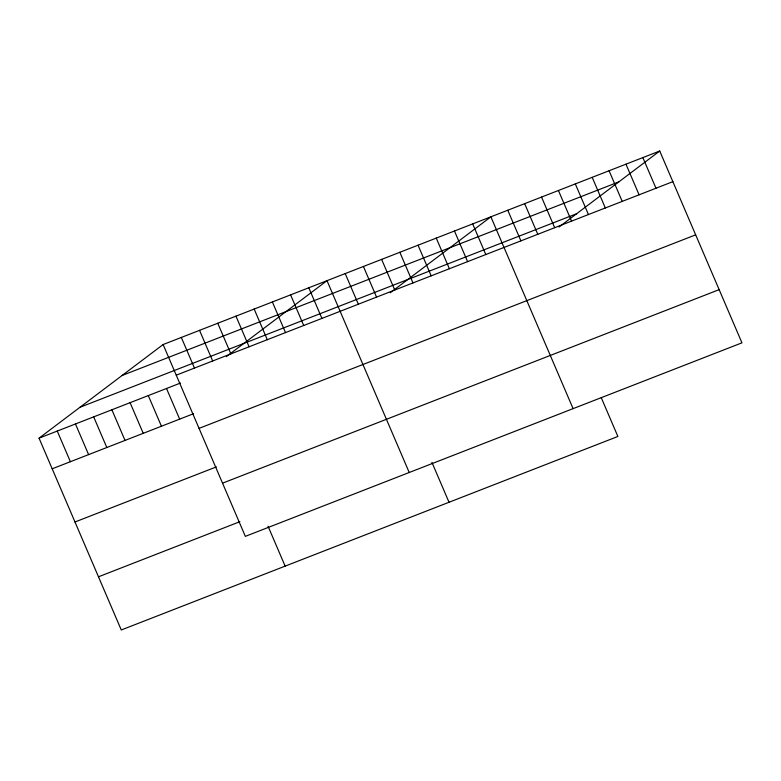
<?xml version="1.0" encoding="UTF-8"?>
<svg xmlns="http://www.w3.org/2000/svg" width="781" height="781" viewBox="0 0 781 781"><rect width="100%" height="100%" fill="white"/><g stroke="black" fill="none" stroke-linecap="round" stroke-linejoin="round"><path stroke-width="1.17" d="M601.253 397.675L617.878 436.462L121.27 629.984L39.05 438.161L163.122 344.538L659.73 151.016L741.95 342.839L245.341 536.362L163.122 344.538M226.324 356.644L327.005 280.672L409.224 472.495M390.207 292.787L490.888 216.815L573.098 408.639M559.059 226.988L659.73 151.016M122.178 375.436L618.786 181.914M79.994 407.262L576.603 213.74M176.252 375.173L672.871 181.651M39.05 438.161L180.44 383.061M52.181 468.805L193.571 413.705M199.057 428.369L695.666 234.847M74.976 521.991L216.366 466.892M222.546 483.166L719.155 289.644M98.465 576.798L239.855 521.698M642.851 157.596L655.981 188.231M625.962 164.176L639.092 194.811M609.082 170.756L622.213 201.391M592.193 177.336L605.324 207.971M575.314 183.916L588.444 214.55M558.425 190.496L571.555 221.13M541.545 197.076L554.676 227.71M524.656 203.656L537.787 234.29M507.767 210.235L520.907 240.87M472.681 223.903L485.811 254.547M454.464 231L467.604 261.645M436.257 238.098L449.387 268.742M418.05 245.195L431.18 275.83M399.843 252.292L412.973 282.927M381.636 259.39L394.766 290.024M363.419 266.477L376.559 297.122M431.932 462.372L449.026 502.261M345.212 273.575L358.342 304.219M308.798 287.769L321.928 318.414M290.591 294.867L303.721 325.501M272.374 301.964L285.514 332.599M254.167 309.061L267.297 339.696M235.96 316.149L249.09 346.793M217.753 323.246L230.883 353.891M199.546 330.343L212.676 360.988M268.049 526.228L285.143 566.127M181.329 337.441L194.469 368.076M166.509 388.489L179.65 419.133M148.302 395.586L161.433 426.231M130.095 402.684L143.226 433.318M111.888 409.781L125.019 440.416M93.681 416.878L106.812 447.513M75.464 423.966L88.604 454.61M57.257 431.063L70.388 461.708"/></g></svg>
